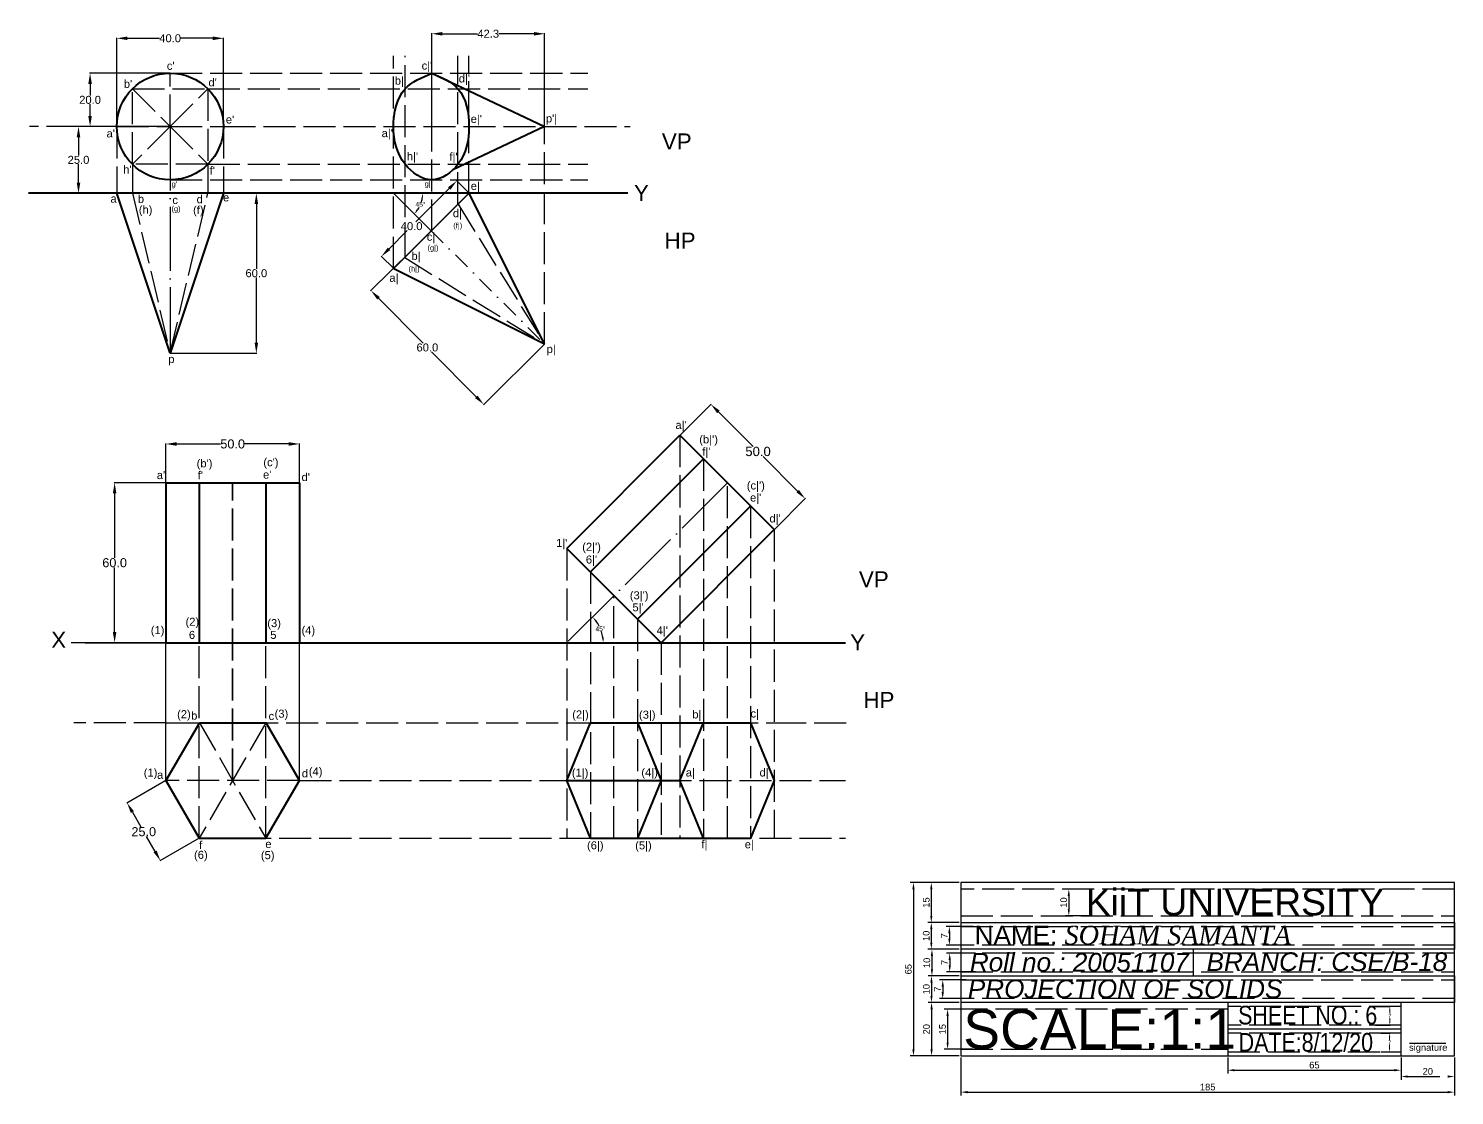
# Model space of a CAD drawing. Header units: millimetres. Extents: x 166 to 974, y 52 to 452.
# Drawn here: x 440 to 974, y 52 to 452 of the extents above; entities that cross this region are included whole.
import ezdxf

# ---------------------------------------------------------------- set-up
doc = ezdxf.new("R2010")
doc.units = ezdxf.units.MM
doc.header["$MEASUREMENT"] = 0
for name, pattern in [('ACAD_ISO02W100', [15, 12, -3]), ('ACAD_ISO04W100', [30, 24, -3, 0, -3]), ('DASHDOT2', [12.7, 6.35, -3.175, 0, -3.175])]:
    doc.linetypes.add(name, pattern=pattern)
doc.styles.get("Standard").update_dxf_attribs({"font": 'arial.ttf'})
doc.dimstyles.new('ISO-25', dxfattribs={"dimtxt": 2.5, "dimasz": 2.5, "dimexe": 1.25, "dimexo": 0.625, "dimtad": 1, "dimtxsty": 'Standard', "dimcen": 2.5, "dimadec": 0, "dimazin": 0, "dimtfac": 1, "dimtmove": 0, "dimatfit": 3, "dimfxl": 1, "dimarcsym": 0})
doc.dimstyles.get("Standard").update_dxf_attribs({"dimtxt": 0.18, "dimasz": 0.18, "dimexe": 0.18, "dimexo": 0.0625, "dimgap": 0.09, "dimtad": 0, "dimtih": 1, "dimtoh": 1, "dimdec": 4, "dimzin": 0, "dimdsep": 46, "dimtxsty": 'Standard', "dimcen": 0.09, "dimadec": 0, "dimazin": 0, "dimtfac": 1, "dimtdec": 4, "dimtofl": 0, "dimtmove": 0, "dimatfit": 3, "dimfxl": 1, "dimtolj": 1, "dimtzin": 0, "dimarcsym": 0})

# ---------------------------------------------------------------- blocks, each defined once
blk = doc.blocks.new('*D10')
at = {"color": 0, "lineweight": -2, "transparency": 16777216}
for start, end in [(27.078, 36.48), (8.3915, 17.9443)]:
    blk.add_arc((641.39, 221.45), 13.67, start, end, dxfattribs=at)
at = {"color": 0, "transparency": 16777216}
for points in [[(652.13, 229.36), (652.63, 229.79), (651.08, 231.09)], [(655.25, 223.47), (654.58, 223.42), (655.06, 221.45)]]:
    blk.add_solid(points, dxfattribs=at)
at = {"layer": 'Defpoints', "color": 0, "transparency": 16777216}
for p in [(701.62, 281.4), (654.6, 224.98), (491.15, 221.45), (641.39, 221.45), (745.91, 221.45)]:
    blk.add_point(p, dxfattribs=at)
at = {"color": 0, "transparency": 16777216, "insert": (654.02, 226.66), "char_height": 1.8, "attachment_point": 5}
blk.add_mtext('\\A1;45°', dxfattribs=at)
blk = doc.blocks.new('*D11')
at = {"color": 0, "lineweight": -2, "transparency": 16777216}
for p, q in [((491.15, 281.51), (491.15, 296.16)), ((495.15, 295.98), (511.65, 295.98)), ((537.15, 295.98), (520.65, 295.98)), ((541.15, 281.51), (541.15, 296.16))]:
    blk.add_line(p, q, dxfattribs=at)
at = {"color": 0, "transparency": 16777216}
for points in [[(495.15, 296.65), (495.15, 295.31), (491.15, 295.98)], [(537.15, 296.65), (537.15, 295.31), (541.15, 295.98)]]:
    blk.add_solid(points, dxfattribs=at)
at = {"layer": 'Defpoints', "color": 0, "transparency": 16777216}
for p in [(541.15, 295.98), (491.15, 281.45), (541.15, 281.45)]:
    blk.add_point(p, dxfattribs=at)
at = {"color": 0, "transparency": 16777216, "insert": (516.15, 295.98), "char_height": 3.4, "attachment_point": 5}
blk.add_mtext('\\A1;50.0', dxfattribs=at)
blk = doc.blocks.new('*D12')
at = {"color": 0, "lineweight": -2, "transparency": 16777216}
for p, q in [((491.09, 281.45), (471.73, 281.45)), ((471.91, 277.45), (471.91, 253.27)), ((471.91, 225.45), (471.91, 249.62)), ((491.09, 221.45), (471.73, 221.45))]:
    blk.add_line(p, q, dxfattribs=at)
at = {"color": 0, "transparency": 16777216}
for points in [[(471.24, 277.45), (472.57, 277.45), (471.91, 281.45)], [(471.24, 225.45), (472.57, 225.45), (471.91, 221.45)]]:
    blk.add_solid(points, dxfattribs=at)
at = {"layer": 'Defpoints', "color": 0, "transparency": 16777216}
for p in [(491.15, 281.45), (471.91, 221.45), (491.15, 221.45)]:
    blk.add_point(p, dxfattribs=at)
at = {"color": 0, "transparency": 16777216, "insert": (471.91, 251.45), "char_height": 3.4, "attachment_point": 5}
blk.add_mtext('\\A1;60.0', dxfattribs=at)
blk = doc.blocks.new('*D13')
at = {"color": 0, "lineweight": -2, "transparency": 16777216}
for p, q in [((491.1, 169.81), (476.43, 161.35)), ((478.59, 157.98), (481.78, 152.44)), ((487.08, 143.25), (483.88, 148.79)), ((503.58, 148.15), (488.92, 139.69))]:
    blk.add_line(p, q, dxfattribs=at)
at = {"color": 0, "transparency": 16777216}
for points in [[(479.16, 158.31), (478.01, 157.64), (476.59, 161.44)], [(487.65, 143.58), (486.5, 142.92), (489.07, 139.78)]]:
    blk.add_solid(points, dxfattribs=at)
at = {"layer": 'Defpoints', "color": 0, "transparency": 16777216}
for p in [(491.15, 169.84), (503.64, 148.18), (489.07, 139.78)]:
    blk.add_point(p, dxfattribs=at)
at = {"color": 0, "transparency": 16777216, "insert": (482.83, 150.61), "char_height": 3.4, "attachment_point": 5}
blk.add_mtext('\\A1;25.0', dxfattribs=at)
blk = doc.blocks.new('*D27')
at = {"color": 0, "lineweight": -2, "transparency": 16777216}
for p, q in [((889.1, 65.96), (889.1, 59.97)), ((954.1, 65.96), (954.1, 59.97)), ((891.6, 61.22), (951.6, 61.22))]:
    blk.add_line(p, q, dxfattribs=at)
at = {"color": 0, "transparency": 16777216}
for points in [[(891.6, 61.64), (891.6, 60.81), (889.1, 61.22)], [(951.6, 61.64), (951.6, 60.81), (954.1, 61.22)]]:
    blk.add_solid(points, dxfattribs=at)
at = {"layer": 'Defpoints', "color": 0, "transparency": 16777216}
for p in [(889.1, 66.59), (954.1, 66.59), (954.1, 61.22)]:
    blk.add_point(p, dxfattribs=at)
at = {"color": 0, "transparency": 16777216, "insert": (921.6, 63.12), "char_height": 2.5, "attachment_point": 5}
blk.add_mtext('65', dxfattribs=at)
blk = doc.blocks.new('*D19')
at = {"color": 0, "lineweight": -2, "transparency": 16777216}
for p, q in [((793.59, 84.09), (782.86, 84.09)), ((784.11, 81.59), (784.11, 71.59)), ((793.62, 69.09), (782.86, 69.09))]:
    blk.add_line(p, q, dxfattribs=at)
at = {"color": 0, "transparency": 16777216}
for points in [[(783.69, 81.59), (784.52, 81.59), (784.11, 84.09)], [(783.69, 71.59), (784.52, 71.59), (784.11, 69.09)]]:
    blk.add_solid(points, dxfattribs=at)
at = {"layer": 'Defpoints', "color": 0, "transparency": 16777216}
for p in [(794.21, 84.09), (784.11, 69.09), (794.25, 69.09)]:
    blk.add_point(p, dxfattribs=at)
at = {"color": 0, "transparency": 16777216, "insert": (782.21, 76.59), "char_height": 2.5, "attachment_point": 5, "rotation": 90}
blk.add_mtext('15', dxfattribs=at)
blk = doc.blocks.new('*D28')
at = {"color": 0, "lineweight": -2, "transparency": 16777216}
for p, q in [((788.47, 116.59), (776.77, 116.59)), ((778.02, 114.09), (778.02, 109.09)), ((788.47, 106.59), (776.77, 106.59))]:
    blk.add_line(p, q, dxfattribs=at)
at = {"color": 0, "transparency": 16777216}
for points in [[(777.6, 114.09), (778.43, 114.09), (778.02, 116.59)], [(777.6, 109.09), (778.43, 109.09), (778.02, 106.59)]]:
    blk.add_solid(points, dxfattribs=at)
at = {"layer": 'Defpoints', "color": 0, "transparency": 16777216}
for p in [(789.1, 116.59), (778.02, 106.59), (789.1, 106.59)]:
    blk.add_point(p, dxfattribs=at)
at = {"color": 0, "transparency": 16777216, "insert": (776.11, 111.59), "char_height": 2.5, "attachment_point": 5, "rotation": 90}
blk.add_mtext('10', dxfattribs=at)
blk = doc.blocks.new('*D29')
at = {"color": 0, "lineweight": -2, "transparency": 16777216}
for p, q in [((788.47, 106.59), (777, 106.59)), ((778.25, 104.09), (778.25, 99.09)), ((788.47, 96.59), (777, 96.59))]:
    blk.add_line(p, q, dxfattribs=at)
at = {"color": 0, "transparency": 16777216}
for points in [[(777.83, 104.09), (778.66, 104.09), (778.25, 106.59)], [(777.83, 99.09), (778.66, 99.09), (778.25, 96.59)]]:
    blk.add_solid(points, dxfattribs=at)
at = {"layer": 'Defpoints', "color": 0, "transparency": 16777216}
for p in [(789.1, 106.59), (778.25, 96.59), (789.1, 96.59)]:
    blk.add_point(p, dxfattribs=at)
at = {"color": 0, "transparency": 16777216, "insert": (776.35, 101.45), "char_height": 2.5, "attachment_point": 5, "rotation": 90}
blk.add_mtext('10', dxfattribs=at)
blk = doc.blocks.new('*D20')
at = {"color": 0, "lineweight": -2, "transparency": 16777216}
for p, q in [((788.47, 131.59), (770.07, 131.59)), ((771.32, 129.09), (771.32, 69.09)), ((788.47, 66.59), (770.07, 66.59))]:
    blk.add_line(p, q, dxfattribs=at)
at = {"color": 0, "transparency": 16777216}
for points in [[(770.9, 129.09), (771.74, 129.09), (771.32, 131.59)], [(770.9, 69.09), (771.74, 69.09), (771.32, 66.59)]]:
    blk.add_solid(points, dxfattribs=at)
at = {"layer": 'Defpoints', "color": 0, "transparency": 16777216}
for p in [(789.1, 131.59), (771.32, 66.59), (789.1, 66.59)]:
    blk.add_point(p, dxfattribs=at)
at = {"color": 0, "transparency": 16777216, "insert": (769.42, 99.09), "char_height": 2.5, "attachment_point": 5, "rotation": 90}
blk.add_mtext('65', dxfattribs=at)
blk = doc.blocks.new('*D21')
at = {"color": 0, "lineweight": -2, "transparency": 16777216}
for p, q in [((788.47, 131.59), (776.77, 131.59)), ((778.02, 129.09), (778.02, 119.09)), ((788.47, 116.59), (776.77, 116.59))]:
    blk.add_line(p, q, dxfattribs=at)
at = {"color": 0, "transparency": 16777216}
for points in [[(777.6, 129.09), (778.43, 129.09), (778.02, 131.59)], [(777.6, 119.09), (778.43, 119.09), (778.02, 116.59)]]:
    blk.add_solid(points, dxfattribs=at)
at = {"layer": 'Defpoints', "color": 0, "transparency": 16777216}
for p in [(789.1, 131.59), (778.02, 116.59), (789.1, 116.59)]:
    blk.add_point(p, dxfattribs=at)
at = {"color": 0, "transparency": 16777216, "insert": (776.11, 124.09), "char_height": 2.5, "attachment_point": 5, "rotation": 90}
blk.add_mtext('15', dxfattribs=at)
blk = doc.blocks.new('*D14')
at = {"color": 0, "lineweight": -2, "transparency": 16777216}
for p, q in [((788.47, 86.59), (776.86, 86.59)), ((778.11, 84.09), (778.11, 69.09)), ((788.47, 66.59), (776.86, 66.59))]:
    blk.add_line(p, q, dxfattribs=at)
at = {"color": 0, "transparency": 16777216}
for points in [[(777.69, 84.09), (778.53, 84.09), (778.11, 86.59)], [(777.69, 69.09), (778.53, 69.09), (778.11, 66.59)]]:
    blk.add_solid(points, dxfattribs=at)
at = {"layer": 'Defpoints', "color": 0, "transparency": 16777216}
for p in [(789.1, 86.59), (778.11, 66.59), (789.1, 66.59)]:
    blk.add_point(p, dxfattribs=at)
at = {"color": 0, "transparency": 16777216, "insert": (776.21, 76.59), "char_height": 2.5, "attachment_point": 5, "rotation": 90}
blk.add_mtext('20', dxfattribs=at)
blk = doc.blocks.new('*D22')
at = {"color": 0, "lineweight": -2, "transparency": 16777216}
for p, q in [((788.47, 96.59), (776.82, 96.59)), ((778.07, 94.09), (778.07, 89.09)), ((788.47, 86.59), (776.82, 86.59))]:
    blk.add_line(p, q, dxfattribs=at)
at = {"color": 0, "transparency": 16777216}
for points in [[(777.65, 94.09), (778.49, 94.09), (778.07, 96.59)], [(777.65, 89.09), (778.49, 89.09), (778.07, 86.59)]]:
    blk.add_solid(points, dxfattribs=at)
at = {"layer": 'Defpoints', "color": 0, "transparency": 16777216}
for p in [(789.1, 96.59), (778.07, 86.59), (789.1, 86.59)]:
    blk.add_point(p, dxfattribs=at)
at = {"color": 0, "transparency": 16777216, "insert": (776.17, 91.59), "char_height": 2.5, "attachment_point": 5, "rotation": 90}
blk.add_mtext('10', dxfattribs=at)
blk = doc.blocks.new('*D15')
at = {"color": 0, "lineweight": -2, "transparency": 16777216}
for p, q in [((837.82, 129.09), (828.29, 129.09)), ((829.54, 126.59), (829.54, 121.59)), ((837.82, 119.09), (828.29, 119.09))]:
    blk.add_line(p, q, dxfattribs=at)
at = {"color": 0, "transparency": 16777216}
for points in [[(829.12, 126.59), (829.95, 126.59), (829.54, 129.09)], [(829.12, 121.59), (829.95, 121.59), (829.54, 119.09)]]:
    blk.add_solid(points, dxfattribs=at)
at = {"layer": 'Defpoints', "color": 0, "transparency": 16777216}
for p in [(838.45, 129.09), (829.54, 119.09), (838.45, 119.09)]:
    blk.add_point(p, dxfattribs=at)
at = {"color": 0, "transparency": 16777216, "insert": (827.64, 124.09), "char_height": 2.5, "attachment_point": 5, "rotation": 90}
blk.add_mtext('10', dxfattribs=at)
blk = doc.blocks.new('*D23')
at = {"color": 0, "lineweight": -2, "transparency": 16777216}
for p, q in [((789.1, 65.96), (789.1, 51.75)), ((974.1, 65.96), (974.1, 51.75)), ((791.6, 53), (971.6, 53))]:
    blk.add_line(p, q, dxfattribs=at)
at = {"color": 0, "transparency": 16777216}
for points in [[(791.6, 53.42), (791.6, 52.58), (789.1, 53)], [(971.6, 53.42), (971.6, 52.58), (974.1, 53)]]:
    blk.add_solid(points, dxfattribs=at)
at = {"layer": 'Defpoints', "color": 0, "transparency": 16777216}
for p in [(789.1, 66.59), (974.1, 66.59), (974.1, 53)]:
    blk.add_point(p, dxfattribs=at)
at = {"color": 0, "transparency": 16777216, "insert": (881.6, 54.9), "char_height": 2.5, "attachment_point": 5}
blk.add_mtext('185', dxfattribs=at)
blk = doc.blocks.new('*D24')
at = {"color": 0, "linetype": 'ACAD_ISO02W100', "lineweight": -2, "transparency": 16777216}
for p, q in [((793.64, 115.09), (783.53, 115.09)), ((784.78, 112.59), (784.78, 110.59)), ((793.64, 108.09), (783.53, 108.09))]:
    blk.add_line(p, q, dxfattribs=at)
at = {"color": 0, "linetype": 'ACAD_ISO02W100', "transparency": 16777216}
for points in [[(784.37, 112.59), (785.2, 112.59), (784.78, 115.09)], [(784.37, 110.59), (785.2, 110.59), (784.78, 108.09)]]:
    blk.add_solid(points, dxfattribs=at)
at = {"layer": 'Defpoints', "color": 0, "linetype": 'ACAD_ISO02W100', "transparency": 16777216}
for p in [(794.27, 115.09), (784.78, 108.09), (794.27, 108.09)]:
    blk.add_point(p, dxfattribs=at)
at = {"color": 0, "linetype": 'ACAD_ISO02W100', "transparency": 16777216, "insert": (782.91, 111.59), "char_height": 2.5, "attachment_point": 5, "rotation": 90}
blk.add_mtext('7', dxfattribs=at)
blk = doc.blocks.new('*D16')
at = {"color": 0, "linetype": 'ACAD_ISO02W100', "lineweight": -2, "transparency": 16777216}
for p, q in [((794.61, 105.09), (783.66, 105.09)), ((784.91, 102.59), (784.91, 100.59)), ((794.61, 98.09), (783.66, 98.09))]:
    blk.add_line(p, q, dxfattribs=at)
at = {"color": 0, "linetype": 'ACAD_ISO02W100', "transparency": 16777216}
for points in [[(784.5, 102.59), (785.33, 102.59), (784.91, 105.09)], [(784.5, 100.59), (785.33, 100.59), (784.91, 98.09)]]:
    blk.add_solid(points, dxfattribs=at)
at = {"layer": 'Defpoints', "color": 0, "linetype": 'ACAD_ISO02W100', "transparency": 16777216}
for p in [(795.24, 105.09), (784.91, 98.09), (795.24, 98.09)]:
    blk.add_point(p, dxfattribs=at)
at = {"color": 0, "linetype": 'ACAD_ISO02W100', "transparency": 16777216, "insert": (783.04, 101.59), "char_height": 2.5, "attachment_point": 5, "rotation": 90}
blk.add_mtext('7', dxfattribs=at)
blk = doc.blocks.new('*D25')
at = {"color": 0, "linetype": 'ACAD_ISO02W100', "lineweight": -2, "transparency": 16777216}
for p, q in [((791.09, 95.09), (781.04, 95.09)), ((782.29, 92.59), (782.29, 90.59)), ((791.09, 88.09), (781.04, 88.09))]:
    blk.add_line(p, q, dxfattribs=at)
at = {"color": 0, "linetype": 'ACAD_ISO02W100', "transparency": 16777216}
for points in [[(781.87, 92.59), (782.71, 92.59), (782.29, 95.09)], [(781.87, 90.59), (782.71, 90.59), (782.29, 88.09)]]:
    blk.add_solid(points, dxfattribs=at)
at = {"layer": 'Defpoints', "color": 0, "linetype": 'ACAD_ISO02W100', "transparency": 16777216}
for p in [(791.71, 95.09), (782.29, 88.09), (791.71, 88.09)]:
    blk.add_point(p, dxfattribs=at)
at = {"color": 0, "linetype": 'ACAD_ISO02W100', "transparency": 16777216, "insert": (780.42, 91.59), "char_height": 2.5, "attachment_point": 5, "rotation": 90}
blk.add_mtext('7', dxfattribs=at)
blk = doc.blocks.new('*D26')
at = {"color": 0, "linetype": 'ACAD_ISO02W100', "lineweight": -2, "transparency": 16777216}
for p, q in [((954.1, 65.96), (954.1, 57.61)), ((974.1, 65.96), (974.1, 57.61)), ((956.6, 58.86), (971.6, 58.86))]:
    blk.add_line(p, q, dxfattribs=at)
at = {"color": 0, "linetype": 'ACAD_ISO02W100', "transparency": 16777216}
for points in [[(956.6, 59.27), (956.6, 58.44), (954.1, 58.86)], [(971.6, 59.27), (971.6, 58.44), (974.1, 58.86)]]:
    blk.add_solid(points, dxfattribs=at)
at = {"layer": 'Defpoints', "color": 0, "linetype": 'ACAD_ISO02W100', "transparency": 16777216}
for p in [(954.1, 66.59), (974.1, 66.59), (974.1, 58.86)]:
    blk.add_point(p, dxfattribs=at)
at = {"color": 0, "linetype": 'ACAD_ISO02W100', "transparency": 16777216, "insert": (964.1, 60.76), "char_height": 2.5, "attachment_point": 5}
blk.add_mtext('20', dxfattribs=at)
blk = doc.blocks.new('*D17')
at = {"color": 0, "lineweight": -2, "transparency": 16777216}
for p, q in [((946.48, 75.09), (949.96, 75.09)), ((946.48, 68.09), (949.96, 68.09))]:
    blk.add_line(p, q, dxfattribs=at)
at = {"color": 0, "lineweight": 0, "transparency": 16777216}
for p, q in [((949.78, 73.59), (949.78, 72.43)), ((949.78, 69.59), (949.78, 70.75))]:
    blk.add_line(p, q, dxfattribs=at)
at = {"color": 0, "transparency": 16777216}
for points in [[(949.53, 73.59), (950.03, 73.59), (949.78, 75.09)], [(949.53, 69.59), (950.03, 69.59), (949.78, 68.09)]]:
    blk.add_solid(points, dxfattribs=at)
at = {"layer": 'Defpoints', "color": 0, "transparency": 16777216}
for p in [(946.42, 75.09), (946.42, 68.09), (949.78, 68.09)]:
    blk.add_point(p, dxfattribs=at)
at = {"color": 0, "transparency": 16777216, "insert": (949.78, 71.59), "char_height": 1.5, "attachment_point": 5}
blk.add_mtext('\\A1;7', dxfattribs=at)
blk = doc.blocks.new('*D18')
at = {"color": 0, "lineweight": -2, "transparency": 16777216}
for p, q in [((944.54, 85.09), (950.04, 85.09)), ((944.46, 78.09), (950.04, 78.09))]:
    blk.add_line(p, q, dxfattribs=at)
at = {"color": 0, "lineweight": 0, "transparency": 16777216}
for p, q in [((949.86, 83.59), (949.86, 82.43)), ((949.86, 79.59), (949.86, 80.75))]:
    blk.add_line(p, q, dxfattribs=at)
at = {"color": 0, "transparency": 16777216}
for points in [[(949.61, 83.59), (950.11, 83.59), (949.86, 85.09)], [(949.61, 79.59), (950.11, 79.59), (949.86, 78.09)]]:
    blk.add_solid(points, dxfattribs=at)
at = {"layer": 'Defpoints', "color": 0, "transparency": 16777216}
for p in [(944.48, 85.09), (949.86, 85.09), (944.4, 78.09)]:
    blk.add_point(p, dxfattribs=at)
at = {"color": 0, "transparency": 16777216, "insert": (949.86, 81.59), "char_height": 1.5, "attachment_point": 5}
blk.add_mtext('\\A1;7', dxfattribs=at)
blk = doc.blocks.new('*D30')
at = {"color": 0, "lineweight": -2, "transparency": 16777216}
for p, q in [((683.84, 299.27), (695.53, 310.96)), ((698.23, 308), (711.2, 295.03)), ((727.92, 278.31), (714.95, 291.28)), ((719.19, 263.92), (730.88, 275.61))]:
    blk.add_line(p, q, dxfattribs=at)
at = {"color": 0, "transparency": 16777216}
for points in [[(698.7, 308.48), (697.76, 307.53), (695.4, 310.83)], [(728.39, 278.78), (727.45, 277.84), (730.75, 275.48)]]:
    blk.add_solid(points, dxfattribs=at)
at = {"layer": 'Defpoints', "color": 0, "transparency": 16777216}
for p in [(683.79, 299.23), (730.75, 275.48), (719.15, 263.87)]:
    blk.add_point(p, dxfattribs=at)
at = {"color": 0, "transparency": 16777216, "insert": (713.08, 293.16), "char_height": 3.5, "attachment_point": 5}
blk.add_mtext('\\A1;50.0', dxfattribs=at)
blk = doc.blocks.new('*D32')
at = {"color": 0, "lineweight": -2, "transparency": 16777216}
for start, end in [(343.0879, 352.148), (322.852, 331.6757)]:
    blk.add_arc((576.44, 389.97), 10.95, start, end, dxfattribs=at)
at = {"color": 0, "transparency": 16777216}
for points in [[(587.04, 388.49), (587.54, 388.46), (587.39, 389.97)], [(585.36, 383.19), (584.98, 383.52), (584.18, 382.23)]]:
    blk.add_solid(points, dxfattribs=at)
at = {"layer": 'Defpoints', "color": 0, "transparency": 16777216}
for p in [(439.64, 389.97), (576.44, 389.97), (664.3, 389.97), (585.93, 384.5), (590.58, 375.83)]:
    blk.add_point(p, dxfattribs=at)
at = {"color": 0, "transparency": 16777216, "insert": (586.56, 385.78), "char_height": 1.8, "attachment_point": 5}
blk.add_mtext('\\A1;45°', dxfattribs=at)
blk = doc.blocks.new('*D33')
at = {"color": 0, "lineweight": -2, "transparency": 16777216}
for p, q in [((590.75, 376.01), (567.87, 353.33)), ((570.82, 350.62), (587.53, 333.76)), ((633.02, 333.37), (610.14, 310.69)), ((607.46, 313.66), (590.74, 330.52))]:
    blk.add_line(p, q, dxfattribs=at)
at = {"color": 0, "transparency": 16777216}
for points in [[(571.29, 351.09), (570.34, 350.15), (568, 353.46)], [(607.93, 314.13), (606.98, 313.19), (610.27, 310.82)]]:
    blk.add_solid(points, dxfattribs=at)
at = {"layer": 'Defpoints', "color": 0, "transparency": 16777216}
for p in [(590.79, 376.05), (568, 353.46), (633.06, 333.41)]:
    blk.add_point(p, dxfattribs=at)
at = {"color": 0, "transparency": 16777216, "insert": (589.14, 332.14), "char_height": 3, "attachment_point": 5}
blk.add_mtext('\\A1;60.0', dxfattribs=at)
blk = doc.blocks.new('*D34')
at = {"color": 0, "lineweight": -2, "transparency": 16777216}
for p, q in [((492.66, 414.97), (458.19, 414.97)), ((458.37, 410.97), (458.37, 404.1)), ((458.37, 393.97), (458.37, 400.85)), ((492.66, 389.97), (458.19, 389.97))]:
    blk.add_line(p, q, dxfattribs=at)
at = {"color": 0, "transparency": 16777216}
for points in [[(457.71, 410.97), (459.04, 410.97), (458.37, 414.97)], [(457.71, 393.97), (459.04, 393.97), (458.37, 389.97)]]:
    blk.add_solid(points, dxfattribs=at)
at = {"layer": 'Defpoints', "color": 0, "transparency": 16777216}
for p in [(492.72, 414.97), (458.37, 389.97), (492.72, 389.97)]:
    blk.add_point(p, dxfattribs=at)
at = {"color": 0, "transparency": 16777216, "insert": (458.37, 402.47), "char_height": 3, "attachment_point": 5}
blk.add_mtext('\\A1;25.0', dxfattribs=at)
blk = doc.blocks.new('*D35')
at = {"color": 0, "lineweight": -2, "transparency": 16777216}
for p, q in [((492.78, 389.97), (525.21, 389.97)), ((525.03, 385.97), (525.03, 361.6)), ((525.03, 333.97), (525.03, 358.35)), ((492.78, 329.97), (525.21, 329.97))]:
    blk.add_line(p, q, dxfattribs=at)
at = {"color": 0, "transparency": 16777216}
for points in [[(524.37, 385.97), (525.7, 385.97), (525.03, 389.97)], [(524.37, 333.97), (525.7, 333.97), (525.03, 329.97)]]:
    blk.add_solid(points, dxfattribs=at)
at = {"layer": 'Defpoints', "color": 0, "transparency": 16777216}
for p in [(492.72, 389.97), (492.72, 329.97), (525.03, 329.97)]:
    blk.add_point(p, dxfattribs=at)
at = {"color": 0, "transparency": 16777216, "insert": (525.03, 359.97), "char_height": 3, "attachment_point": 5}
blk.add_mtext('\\A1;60.0', dxfattribs=at)
blk = doc.blocks.new('*D31')
at = {"color": 0, "lineweight": -2, "transparency": 16777216}
for p, q in [((472.72, 415.04), (472.72, 448.23)), ((476.72, 448.05), (488.68, 448.05)), ((508.72, 448.05), (496.76, 448.05)), ((512.72, 415.04), (512.72, 448.23))]:
    blk.add_line(p, q, dxfattribs=at)
at = {"color": 0, "transparency": 16777216}
for points in [[(476.72, 448.72), (476.72, 447.39), (472.72, 448.05)], [(508.72, 448.72), (508.72, 447.39), (512.72, 448.05)]]:
    blk.add_solid(points, dxfattribs=at)
at = {"layer": 'Defpoints', "color": 0, "transparency": 16777216}
for p in [(512.72, 448.05), (472.72, 414.97), (512.72, 414.97)]:
    blk.add_point(p, dxfattribs=at)
at = {"color": 0, "transparency": 16777216, "insert": (492.72, 448.05), "char_height": 3, "attachment_point": 5}
blk.add_mtext('\\A1;40.0', dxfattribs=at)
blk = doc.blocks.new('*D36')
at = {"color": 0, "lineweight": -2, "transparency": 16777216}
for p, q in [((597.33, 391.76), (584.84, 379.23)), ((604.74, 390.02), (600.03, 394.72)), ((574.76, 369.12), (581.61, 375.99)), ((576.52, 361.71), (571.8, 366.41))]:
    blk.add_line(p, q, dxfattribs=at)
at = {"color": 0, "transparency": 16777216}
for points in [[(596.86, 392.23), (597.8, 391.29), (600.15, 394.59)], [(574.28, 369.59), (575.23, 368.65), (571.93, 366.29)]]:
    blk.add_solid(points, dxfattribs=at)
at = {"layer": 'Defpoints', "color": 0, "transparency": 16777216}
for p in [(604.78, 389.97), (571.93, 366.29), (576.56, 361.67)]:
    blk.add_point(p, dxfattribs=at)
at = {"color": 0, "transparency": 16777216, "insert": (583.23, 377.61), "char_height": 3, "attachment_point": 5}
blk.add_mtext('\\A1;40.0', dxfattribs=at)
blk = doc.blocks.new('*D37')
at = {"color": 0, "lineweight": -2, "transparency": 16777216}
for p, q in [((492.66, 434.97), (462.53, 434.97)), ((462.71, 430.97), (462.71, 426.6)), ((462.71, 418.97), (462.71, 423.35)), ((492.66, 414.97), (462.53, 414.97))]:
    blk.add_line(p, q, dxfattribs=at)
at = {"color": 0, "transparency": 16777216}
for points in [[(462.04, 430.97), (463.38, 430.97), (462.71, 434.97)], [(462.04, 418.97), (463.38, 418.97), (462.71, 414.97)]]:
    blk.add_solid(points, dxfattribs=at)
at = {"layer": 'Defpoints', "color": 0, "transparency": 16777216}
for p in [(462.71, 434.97), (492.72, 434.97), (492.72, 414.97)]:
    blk.add_point(p, dxfattribs=at)
at = {"color": 0, "transparency": 16777216, "insert": (462.71, 424.97), "char_height": 3, "attachment_point": 5}
blk.add_mtext('\\A1;20.0', dxfattribs=at)
blk = doc.blocks.new('*D38')
at = {"color": 0, "lineweight": -2, "transparency": 16777216}
for p, q in [((590.79, 415.04), (590.79, 449.93)), ((594.79, 449.75), (607.88, 449.75)), ((629.06, 449.75), (615.98, 449.75)), ((633.06, 415.04), (633.06, 449.93))]:
    blk.add_line(p, q, dxfattribs=at)
at = {"color": 0, "transparency": 16777216}
for points in [[(594.79, 450.42), (594.79, 449.08), (590.79, 449.75)], [(629.06, 450.42), (629.06, 449.08), (633.06, 449.75)]]:
    blk.add_solid(points, dxfattribs=at)
at = {"layer": 'Defpoints', "color": 0, "transparency": 16777216}
for p in [(633.06, 449.75), (590.79, 414.97), (633.06, 414.97)]:
    blk.add_point(p, dxfattribs=at)
at = {"color": 0, "transparency": 16777216, "insert": (611.93, 449.75), "char_height": 3, "attachment_point": 5}
blk.add_mtext('\\A1;42.3', dxfattribs=at)

msp = doc.modelspace()

# ---------------------------------------------------------------- linework, layer by layer
at = {"color": 6, "linetype": 'ACAD_ISO02W100'}
for p, q in [((576.43884, 361.68988), (576.43884, 441.46761)), ((580.80321, 366.03584), (580.80321, 441.46761)), ((600.58096, 385.83199), (600.58096, 441.46761)), ((604.72312, 389.97415), (604.72312, 441.46761)), ((492.71977, 434.97415), (649.25606, 434.97415)), ((492.71977, 414.97415), (492.71977, 434.97415)), ((590.79398, 375.62346), (590.79398, 434.97415)), ((633.06456, 333.41304), (633.06456, 434.97415)), ((478.57764, 429.11629), (506.86191, 429.11629)), ((478.57764, 400.83202), (478.57764, 429.11629)), ((478.57764, 429.11629), (492.71977, 414.97415)), ((492.71977, 414.97415), (506.86191, 429.11629)), ((506.86191, 429.11629), (506.86191, 400.83202)), ((506.86191, 429.11629), (649.25606, 429.11629)), ((472.71977, 414.97415), (472.71977, 389.97415)), ((472.71977, 414.97415), (492.71977, 414.97415)), ((492.71977, 414.97415), (478.57764, 400.83202)), ((492.71977, 414.97415), (506.86191, 400.83202)), ((492.71977, 414.97415), (512.71977, 414.97415)), ((512.71977, 414.97415), (512.71977, 389.97415)), ((512.71977, 414.97415), (633.06456, 414.97415)), ((506.86191, 400.83202), (478.57764, 400.83202)), ((478.57764, 400.83202), (478.57764, 389.97415)), ((506.86191, 400.83202), (506.86191, 389.97415)), ((506.86191, 400.83202), (649.25606, 400.83202)), ((492.71977, 394.97415), (649.25606, 394.97415)), ((478.57764, 389.97415), (492.71977, 329.97415)), ((492.71977, 329.97415), (506.86191, 389.97415)), ((600.63927, 385.84056), (633.06456, 333.41304)), ((580.64638, 365.84767), (633.06456, 333.41304)), ((683.79321, 299.2262), (683.79321, 148.17985)), ((650.22066, 247.99539), (692.62234, 290.39707)), ((692.62234, 290.39707), (692.62234, 148.17985)), ((503.63913, 148.17985), (503.63913, 281.44769)), ((528.63913, 148.17985), (528.63913, 281.44769)), ((701.61635, 148.17985), (701.61635, 281.40305)), ((667.89833, 230.31772), (710.30001, 272.7194)), ((710.30001, 272.7194), (710.30001, 148.17985)), ((719.14554, 263.87387), (719.14554, 148.17985)), ((641.39153, 256.82452), (641.39153, 148.17985)), ((650.22066, 247.99539), (650.22066, 148.17985)), ((659.0595, 148.17985), (659.0595, 239.15655)), ((667.89833, 230.31772), (667.89833, 148.17985)), ((676.74386, 221.47219), (676.74386, 148.17985)), ((491.15286, 191.44769), (719.14554, 191.44769)), ((528.63913, 191.44769), (503.63913, 148.17985)), ((503.66731, 191.48069), (528.63913, 148.17985)), ((541.1421, 169.81377), (491.16706, 169.81377)), ((541.1433, 169.83421), (745.90899, 169.83421)), ((503.63913, 148.17985), (745.90899, 148.17985))]:
    msp.add_line(p, q, dxfattribs=at)
at = {"color": 3, "lineweight": 40}
for p, q in [((590.79398, 434.97415), (633.06456, 414.97415)), ((633.06456, 414.97415), (598.6664, 398.69893)), ((492.71977, 329.97415), (472.71977, 389.97415)), ((512.71977, 389.97415), (492.71977, 329.97415)), ((633.06456, 333.41304), (604.78028, 389.98158)), ((633.06456, 333.41304), (576.56291, 361.66816)), ((641.39153, 256.82452), (683.79321, 299.2262)), ((683.79321, 299.2262), (719.14554, 263.87387)), ((692.62234, 290.39707), (650.22066, 247.99539)), ((491.15286, 281.44769), (541.1486, 281.44769)), ((491.15286, 281.44769), (491.15286, 221.44769)), ((503.63913, 281.44769), (503.63913, 221.44769)), ((528.63913, 281.44769), (528.63913, 221.48266)), ((541.1486, 281.44769), (541.1486, 221.48266)), ((710.30001, 272.7194), (667.89833, 230.31772)), ((676.74386, 221.47219), (719.14554, 263.87387)), ((641.39153, 256.82452), (676.74386, 221.47219)), ((491.15286, 221.44769), (541.1486, 221.44769)), ((503.66731, 191.48069), (491.15286, 169.8384)), ((503.66731, 191.48069), (528.66731, 191.48069)), ((541.1486, 169.82501), (528.66731, 191.48069)), ((641.39153, 169.83421), (650.22066, 191.44769)), ((650.22066, 191.44769), (667.89833, 191.44769)), ((667.89833, 191.44769), (676.74386, 169.83421)), ((667.89833, 191.44769), (692.62234, 191.44769)), ((683.79321, 169.83421), (692.62234, 191.44769)), ((692.62234, 191.44769), (710.30001, 191.44769)), ((710.30001, 191.44769), (719.14554, 169.83421)), ((491.15286, 169.8384), (503.63913, 148.17985)), ((528.63913, 148.17985), (541.1486, 169.82501)), ((650.22066, 148.17985), (641.39153, 169.83421)), ((641.39153, 169.83421), (683.79321, 169.83421)), ((676.74386, 169.83421), (667.89833, 148.17985)), ((692.62234, 148.17985), (683.79321, 169.83421)), ((719.14554, 169.83421), (710.30001, 148.17985)), ((503.63913, 148.17985), (528.63913, 148.17985)), ((650.22066, 148.17985), (667.89833, 148.17985)), ((667.89833, 148.17985), (692.62234, 148.17985)), ((692.62234, 148.17985), (710.30001, 148.17985))]:
    msp.add_line(p, q, dxfattribs=at)
at = {"linetype": 'ACAD_ISO02W100'}
for p, q in [((458.37347, 414.97415), (440.04365, 414.97415)), ((633.06456, 414.97415), (665.18405, 414.97415)), ((491.15286, 191.44769), (456.58876, 191.44769)), ((719.14554, 191.44769), (747.27499, 191.44769))]:
    msp.add_line(p, q, dxfattribs=at)
at = {"color": 6, "linetype": 'ACAD_ISO04W100'}
for p, q in [((492.71977, 414.97415), (492.71977, 329.97415)), ((590.58098, 375.83202), (576.43884, 389.97415)), ((701.61635, 281.40305), (641.39153, 221.44769))]:
    msp.add_line(p, q, dxfattribs=at)
at = {"color": 5, "lineweight": 40}
for p, q in [((664.3013, 389.97415), (439.64178, 389.97415)), ((491.15286, 221.44769), (745.90899, 221.44769))]:
    msp.add_line(p, q, dxfattribs=at)
at = {"color": 3}
msp.add_line((472.71977, 389.97415), (512.71977, 389.97415), dxfattribs=at)
msp.add_line((472.71977, 389.97415), (512.71977, 389.97415), dxfattribs=at)
at = {"color": 3, "lineweight": 35}
msp.add_line((604.75392, 390.01359), (576.43884, 361.70099), dxfattribs=at)
for p, q in [((576.43884, 361.68988), (604.72312, 389.97415)), ((604.72312, 389.97415), (600.58096, 385.83199)), ((590.79398, 376.04502), (580.80321, 366.03584)), ((460.92174, 221.48266), (541.47718, 221.48266)), ((650.22066, 191.44769), (667.89833, 191.44769)), ((692.62234, 191.44769), (710.30001, 191.44769)), ((503.63913, 148.17985), (528.63913, 148.17985)), ((667.89833, 148.17985), (650.22066, 148.17985)), ((710.30001, 148.17985), (692.62234, 148.17985)), ((974.09858, 131.58902), (789.09858, 131.58902)), ((789.09858, 131.58902), (789.09858, 66.58902)), ((789.09858, 131.58902), (789.09858, 116.58902)), ((944.90255, 131.58902), (944.90255, 131.58902)), ((974.09858, 66.58902), (974.09858, 131.58902)), ((789.09858, 116.58902), (974.09858, 116.58902)), ((974.09858, 116.58902), (974.09858, 106.58902)), ((974.09858, 106.58902), (789.09858, 106.58902)), ((789.09858, 106.58902), (789.09858, 96.58902)), ((876.12132, 106.58902), (876.12132, 96.58902)), ((789.09858, 96.58902), (974.09858, 96.58902)), ((974.09858, 96.58902), (974.09858, 86.58902)), ((889.09858, 86.58902), (789.09858, 86.58902)), ((954.09858, 86.58902), (889.09858, 86.58902)), ((889.09858, 86.58902), (889.09858, 66.58902)), ((889.09858, 86.58902), (889.09858, 84.08902)), ((974.09858, 86.58902), (954.09858, 86.58902)), ((954.09858, 66.58902), (954.09858, 86.58902)), ((889.09858, 84.08902), (889.09858, 69.08902)), ((954.09858, 76.58902), (889.09858, 76.58902)), ((789.09858, 66.58902), (889.09858, 66.58902)), ((889.09858, 66.58902), (954.09858, 66.58902)), ((954.09858, 66.58902), (974.09858, 66.58902))]:
    msp.add_line(p, q)
at = {"color": 6, "linetype": 'DASHDOT2'}
msp.add_line((590.60834, 375.86925), (633.06456, 333.41304), dxfattribs=at)
at = {"color": 7, "true_color": 0xffffff}
for p, q in [((491.15286, 169.8384), (491.15286, 281.44769)), ((541.1486, 169.82501), (541.1486, 281.44769))]:
    msp.add_line(p, q, dxfattribs=at)
at = {"color": 6, "linetype": 'ACAD_ISO02W100', "lineweight": 35}
msp.add_line((516.15095, 169.83421), (516.15073, 281.44769), dxfattribs=at)
at = {"color": 5}
msp.add_line((491.15286, 221.44769), (455.64177, 221.48877), dxfattribs=at)
at = {"color": 85, "linetype": 'ACAD_ISO02W100', "true_color": 0x58ba48}
for p, q in [((974.09858, 129.08902), (789.09858, 129.08902)), ((789.09858, 119.08902), (974.09858, 119.08902)), ((789.09858, 115.08902), (974.09858, 115.08902)), ((974.09858, 108.08902), (789.09858, 108.08902)), ((974.09858, 105.08902), (789.09858, 105.08902)), ((789.09858, 98.08902), (974.09858, 98.08902)), ((789.09858, 95.08902), (974.09858, 95.08902)), ((974.09858, 88.08902), (789.09858, 88.08902)), ((889.09858, 84.08902), (789.09858, 84.08902)), ((954.09858, 85.08902), (889.09858, 85.08902)), ((954.09858, 78.08902), (889.09858, 78.08902)), ((954.09858, 75.08902), (889.09858, 75.08902)), ((789.09858, 69.08902), (889.09858, 69.08902)), ((889.09858, 68.08902), (954.09858, 68.08902))]:
    msp.add_line(p, q, dxfattribs=at)
at = {"color": 9, "lineweight": 30, "true_color": 0xc7c8ca}
msp.add_line((957.26288, 71.30184), (970.80937, 71.36335), dxfattribs=at)
at = {"color": 3, "lineweight": 40}
msp.add_circle((492.71977, 414.97415), 20, dxfattribs=at)
msp.add_spline([(590.79398, 434.97415), (580.80321, 429.11629), (576.43884, 414.97415), (580.80321, 400.83202), (590.79398, 394.97415), (600.58096, 400.83202), (604.72312, 414.97415), (600.58096, 429.11629), (590.79398, 434.97415)], degree=3, dxfattribs=at)

# ---------------------------------------------------------------- texts
at = {"linetype": 'ACAD_ISO02W100', "attachment_point": 1}
for s, heights, insert, char_height in [("c'", [0], (491.49659, 439.24383), 3), ("c|'", [0], (586.98543, 439.30716), 3), ("d'", [0], (507.06777, 433.02714), 3), ("b|'", [0], (576.91709, 433.66294), 3), ("d|'", [0], (600.89552, 434.48718), 3), ("b'", [0], (475.35803, 432.47193), 3), ("e'", [0], (513.6027, 419.10709), 3), ("e|'", [0], (605.36344, 419.32675), 3), ("p'|", [0], (633.55508, 419.52123), 3), ("a'", [0], (468.90172, 413.89752), 3), ("a|'", [0], (571.99155, 413.99707), 3), ("h|'", [0], (581.42491, 405.30802), 3), ("f|'", [0], (597.4067, 405.18314), 3), ("h'", [0], (475.09937, 400.35602), 3), ("f'", [0], (507.52072, 399.98722), 3), ("g'", [0], (493.24377, 394.41838), 2), ("g|'", [0], (588.09276, 394.50509), 2), ('e|', [0], (605.39437, 394.19465), 3), ('a', [0], (470.36138, 389.45057), 3), ('b', [0], (480.61166, 389.33165), 3), ('(h)', [0], (480.96487, 385.31232), 3), ('(g)', [0], (493.22773, 385.18726), 2), ('c', [0], (493.54327, 388.9541), 3), ('(f)', [0], (501.31653, 385.20492), 3), ('d', [0], (502.643, 389.2184), 3), ('e', [0], (512.51646, 389.91505), 3), ('d|', [0], (598.69899, 383.97264), 3), ('c|', [0], (588.91681, 375.16706), 3), ('(f|)', [0], (598.85077, 378.86172), 2), ('(g|)', [0], (589.17557, 370.54223), 2), ('b|', [0], (583.16589, 367.94425), 3), ('a|', [0], (574.89788, 359.76005), 3), ('(h|)', [0], (582.07052, 362.62994), 2), ('p|', [0], (633.83379, 333.07112), 3), ('p', [0], (492.008, 329.32225), 3), ("a|'", [0], (682.12719, 304.59807), 3), ("(b|')", [0], (691.0379, 299.21681), 3), ("f|'", [0], (692.1673, 294.61956), 3), ("(b')", [0], (502.66269, 290.20897), 3), ("(c')", [0], (527.64522, 290.62734), 3), ("a'", [0], (487.71934, 285.82257), 3), ("f'", [0], (503.05557, 285.76681), 3), ("e'", [0], (527.54196, 286.00081), 3), ("d'", [0], (541.9871, 285.07499), 3), ("(c|')", [0], (708.85374, 281.91933), 3), ("e|'", [0], (710.0755, 277.39474), 3), ("d|'", [0], (717.34898, 269.55109), 3), ("1|'", [0], (637.36722, 260.36118), 3), ("(2|')", [0], (647.16038, 258.92903), 3), ("6|'", [0], (648.52951, 254.14235), 3), ("(3|')", [0], (665.00337, 240.75577), 3), ("5|'", [0], (665.99515, 236.25197), 3), ('(2)', [0], (498.49193, 230.83437), 3), ('(3)', [0], (529.13601, 230.32363), 3), ('(1)', [0], (485.45927, 227.68749), 3), (' 6', [0], (498.5761, 225.90891), 3), (' 5', [0], (529.08492, 225.91661), 3), ('(4)', [0], (541.96296, 227.67228), 3), ("4|'", [0], (675.05521, 227.61589), 3), ('(2)', [0], (495.32795, 196.18221), 3), ('b', [0], (500.59506, 195.62935), 3), ('c', [0], (529.62345, 195.4972), 3), ('(3)', [3.93315], (531.87101, 196.38024), 3), ('(2|)', [0], (643.42156, 196.10529), 3), ('(3|)', [0], (668.45462, 196.00322), 3), ('b|', [0], (688.42053, 196.08949), 3), ('c|', [0], (710.25156, 196.43948), 3), ('(1)', [0], (482.82125, 174.28256), 3), ('a', [0], (487.8397, 173.4511), 3), ('d', [0], (542.06997, 174.02241), 3), ('(4)', [0], (544.69958, 174.74639), 3), ('(1|)', [0], (643.27587, 174.28768), 3), ('(4|)', [0], (669.33182, 174.38975), 3), ('a|', [0], (685.98169, 174.33473), 3), ('d|', [0], (713.64498, 174.33296), 3), ('f', [0], (503.55821, 147.09498), 3), ('e', [0], (528.39439, 147.53998), 3), (' (6|)', [0], (647.81136, 147.03213), 3), (' (5|)', [0], (665.84868, 147.01222), 3), ('f|', [0], (691.84916, 147.43609), 3), ('e|', [0], (708.07208, 147.42411), 3), ('(6)', [0], (501.68058, 143.46526), 3), ('(5)', [0], (526.7406, 143.34035), 3)]:
    msp.add_mtext_dynamic_manual_height_columns(s, width=9.6859455, gutter_width=1, heights=heights, dxfattribs=dict(at, insert=insert, char_height=char_height))
at = {"attachment_point": 1}
for s, width, gutter_width, heights, insert, char_height in [('VP', 23.6150681, 1, [9.10121], (677.02514, 412.37626), 6), ('Y', 23.6150681, 1, [9.10121], (666.56576, 393.10687), 6), ('HP', 23.6150681, 1, [9.10121], (678.0185, 375.24557), 6), ('VP', 23.6150681, 1, [9.10121], (750.8812, 248.23197), 6), ('X', 23.6150681, 1, [9.10121], (448.15265, 225.56166), 6), ('Y', 23.6150681, 1, [9.10121], (747.6099, 224.61131), 6), ('HP', 23.6150681, 1, [9.10121], (752.54532, 203.01593), 6), ('\\pxqc;KiiT UNIVERSITY', 164.358567, 12.5, [0], (809.61271, 129.24448), 10), ('NAME: {\\fTimes New Roman|b0|i1|c0|p18;SOHAM SAMANTA}', 128.690421, 12.5, [6.62977], (794.26881, 115.36643), 7), ('{\\fArial|b0|i1|c0|p34;Roll no.: 20051107}', 98.4957445, 12.5, [17.50806], (792.46786, 105.19963), 7), ('{\\fArial|b0|i1|c0|p34;BRANCH: CSE/B-18}', 96.3946234, 12.5, [0], (881.1913, 105.41096), 7), ('SCALE:1:1', 93.7594967, 12.5, [0], (789.98271, 84.03771), 14.8)]:
    msp.add_mtext_dynamic_manual_height_columns(s, width=width, gutter_width=gutter_width, heights=heights, dxfattribs=dict(at, insert=insert, char_height=char_height))
at = {"color": 18, "true_color": 0x000000, "char_height": 7, "attachment_point": 1}
for s, width, heights, insert in [('{\\fArial|b0|i1|c0|p34;PROJECTION OF SOLIDS}', 242.3821862, [9.91839], (791.71251, 95.24022)), ('{\\fArial Narrow|b0|i0|c0|p34;SHEET NO.: 6}', 67.6486479, [17.83892], (893.01384, 85.36895)), ('{\\fArial Narrow|b0|i0|c0|p34;DATE:8/12/20}', 77.4148345, [0], (893.21562, 75.18637))]:
    msp.add_mtext_dynamic_manual_height_columns(s, width=width, gutter_width=12.5, heights=heights, dxfattribs=dict(at, insert=insert))
at = {"color": 9, "lineweight": 30, "true_color": 0xc7c8ca, "insert": (957.06507, 70.99824), "char_height": 2.5, "attachment_point": 1}
msp.add_mtext_dynamic_manual_height_columns('{\\C256;\\c0;signature}', width=12.8123175, gutter_width=12.5, heights=[0], dxfattribs=at)

# ---------------------------------------------------------------- dimensions: what is measured, and where the dimension line sits
at = {"color": 1}
for base, p1, p2, override, picture, middle in [((512.71977, 448.05464), (472.71977, 414.97415), (512.71977, 414.97415), {"dimtxt": 3, "dimasz": 4, "dimdec": 1}, '*D31', (492.71977, 448.05464)), ((633.06456, 449.75084), (590.79398, 414.97415), (633.06456, 414.97415), {"dimtxt": 3, "dimasz": 4, "dimdec": 1}, '*D38', (611.92927, 449.75084)), ((541.1486, 295.9787), (491.15286, 281.44769), (541.1486, 281.44769), {"dimtxt": 3.4, "dimasz": 4, "dimdec": 1}, '*D11', (516.15073, 295.9787))]:
    dim = msp.add_linear_dim(base=base, p1=p1, p2=p2, dimstyle='Standard', override=override, dxfattribs=at)
    dim.commit()
    dim.dimension.update_dxf_attribs({"geometry": picture, "text_midpoint": middle})
for base, p1, p2, override, picture, middle in [((462.70835, 434.97415), (492.71977, 414.97415), (492.71977, 434.97415), {"dimtxt": 3, "dimasz": 4, "dimdec": 1}, '*D37', (462.70835, 424.97415)), ((458.37347, 389.97415), (492.71977, 414.97415), (492.71977, 389.97415), {"dimtxt": 3, "dimasz": 4, "dimdec": 1}, '*D34', (458.37347, 402.47415)), ((525.03201, 329.97415), (492.71977, 389.97415), (492.71977, 329.97415), {"dimtxt": 3, "dimasz": 4, "dimdec": 1}, '*D35', (525.03201, 359.97415)), ((471.90595, 221.44769), (491.15286, 281.44769), (491.15286, 221.44769), {"dimtxt": 3.4, "dimasz": 4, "dimdec": 1}, '*D12', (471.90595, 251.44769))]:
    dim = msp.add_linear_dim(base=base, p1=p1, p2=p2, angle=90, dimstyle='Standard', override=override, dxfattribs=at)
    dim.commit()
    dim.dimension.update_dxf_attribs({"geometry": picture, "text_midpoint": middle})
for base, p1, p2, angle, override, picture, middle, dimtype in [((571.93181, 366.28538), (604.784, 389.97415), (576.56291, 361.66816), 225.0860622, {"dimtxt": 3, "dimasz": 4, "dimdec": 1}, '*D36', (583.22538, 377.61293), 161), ((949.85627, 85.08902), (944.40047, 78.08902), (944.47521, 85.08902), 90, {"dimtxt": 1.5, "dimasz": 1.5, "dimdec": 0, "dimlwd": 0}, '*D18', (949.85627, 81.58902), 160), ((949.77522, 68.08902), (946.41837, 75.08902), (946.41837, 68.08902), 90, {"dimtxt": 1.5, "dimasz": 1.5, "dimdec": 0, "dimlwd": 0}, '*D17', (949.77522, 71.58902), 160)]:
    dim = msp.add_linear_dim(base=base, p1=p1, p2=p2, angle=angle, dimstyle='Standard', override=override, dxfattribs=at)
    dim.commit()
    dim.dimension.update_dxf_attribs({"geometry": picture, "text_midpoint": middle, "dimtype": dimtype})
for base, line1, line2, override, picture, middle in [((585.92534, 384.49712), ((664.3013, 389.97415), (439.64178, 389.97415)), ((590.58098, 375.83202), (576.43884, 389.97415)), {"dimtxt": 1.8, "dimasz": 1.5}, '*D32', (586.55908, 385.78221)), ((654.5963, 224.97532), ((491.15286, 221.44769), (745.90899, 221.44769)), ((701.61635, 281.40305), (641.39153, 221.44769)), {"dimtxt": 1.8, "dimasz": 2}, '*D10', (654.02483, 226.66399))]:
    dim = msp.add_angular_dim_2l(base=base, line1=line1, line2=line2, dimstyle='Standard', override=override, dxfattribs=at)
    dim.commit()
    dim.dimension.update_dxf_attribs({"geometry": picture, "text_midpoint": middle})
for p1, p2, distance, override, picture, middle in [((633.06456, 333.41304), (590.79398, 376.05487), 32.0935, {"dimtxt": 3, "dimasz": 4, "dimdec": 1}, '*D33', (589.13674, 332.13986)), ((683.79321, 299.2262), (719.14554, 263.87387), 16.41348, {"dimtxt": 3.5, "dimasz": 4, "dimdec": 1}, '*D30', (713.07546, 293.15611)), ((491.15286, 169.8384), (503.63913, 148.17985), -16.81242, {"dimtxt": 3.4, "dimasz": 4, "dimdec": 1}, '*D13', (482.83068, 150.61215))]:
    dim = msp.add_aligned_dim(p1=p1, p2=p2, distance=distance, dimstyle='Standard', override=override, dxfattribs=at)
    dim.commit()
    dim.dimension.update_dxf_attribs({"geometry": picture, "text_midpoint": middle})
at = {"color": 240, "true_color": 0xed1f24}
for base, p1, p2, picture, middle in [((771.31915, 66.58902), (789.09858, 131.58902), (789.09858, 66.58902), '*D20', (771.31915, 99.08902)), ((778.01523, 116.58902), (789.09858, 131.58902), (789.09858, 116.58902), '*D21', (778.01523, 124.08902)), ((829.53815, 119.08902), (838.44767, 129.08902), (838.44767, 119.08902), '*D15', (829.53815, 124.08902)), ((778.01523, 106.58902), (789.09858, 116.58902), (789.09858, 106.58902), '*D28', (778.01523, 111.58902)), ((778.247, 96.58902), (789.09858, 106.58902), (789.09858, 96.58902), '*D29', (778.247, 101.45388)), ((778.07096, 86.58902), (789.09858, 96.58902), (789.09858, 86.58902), '*D22', (778.07096, 91.58902)), ((778.11141, 66.58902), (789.09858, 86.58902), (789.09858, 66.58902), '*D14', (778.11141, 76.58902)), ((784.10738, 69.08902), (794.21311, 84.08902), (794.24709, 69.08902), '*D19', (784.10738, 76.58902))]:
    dim = msp.add_linear_dim(base=base, p1=p1, p2=p2, angle=90, dimstyle='ISO-25', override={"dimdec": 1}, dxfattribs=at)
    dim.commit()
    dim.dimension.update_dxf_attribs({"geometry": picture, "text_midpoint": middle, "dimtype": 160})
at = {"color": 240, "linetype": 'ACAD_ISO02W100', "true_color": 0xed1f24}
for base, p1, p2, picture, middle in [((784.78267, 108.08902), (794.26881, 115.08902), (794.26881, 108.08902), '*D24', (782.90767, 111.58902)), ((784.91428, 98.08902), (795.23784, 105.08902), (795.23784, 98.08902), '*D16', (783.03928, 101.58902)), ((782.29021, 88.08902), (791.71251, 95.08902), (791.71251, 88.08902), '*D25', (780.41521, 91.58902))]:
    dim = msp.add_linear_dim(base=base, p1=p1, p2=p2, angle=90, dimstyle='ISO-25', override={"dimdec": 1}, dxfattribs=at)
    dim.commit()
    dim.dimension.update_dxf_attribs({"geometry": picture, "text_midpoint": middle})
at = {"color": 240, "true_color": 0xed1f24}
for base, p1, p2, picture, middle in [((974.09858, 52.99851), (789.09858, 66.58902), (974.09858, 66.58902), '*D23', (881.59858, 54.89994)), ((954.09858, 61.22331), (889.09858, 66.58902), (954.09858, 66.58902), '*D27', (921.59858, 63.12474))]:
    dim = msp.add_linear_dim(base=base, p1=p1, p2=p2, dimstyle='ISO-25', override={"dimdec": 1}, dxfattribs=at)
    dim.commit()
    dim.dimension.update_dxf_attribs({"geometry": picture, "text_midpoint": middle})
at = {"color": 240, "linetype": 'ACAD_ISO02W100', "true_color": 0xed1f24}
dim = msp.add_linear_dim(base=(974.09858, 58.85626), p1=(954.09858, 66.58902), p2=(974.09858, 66.58902), dimstyle='ISO-25', override={"dimdec": 0}, dxfattribs=at)
dim.commit()
dim.dimension.update_dxf_attribs({"geometry": '*D26', "text_midpoint": (964.09858, 60.7577)})

doc.saveas('drawing.dxf')
